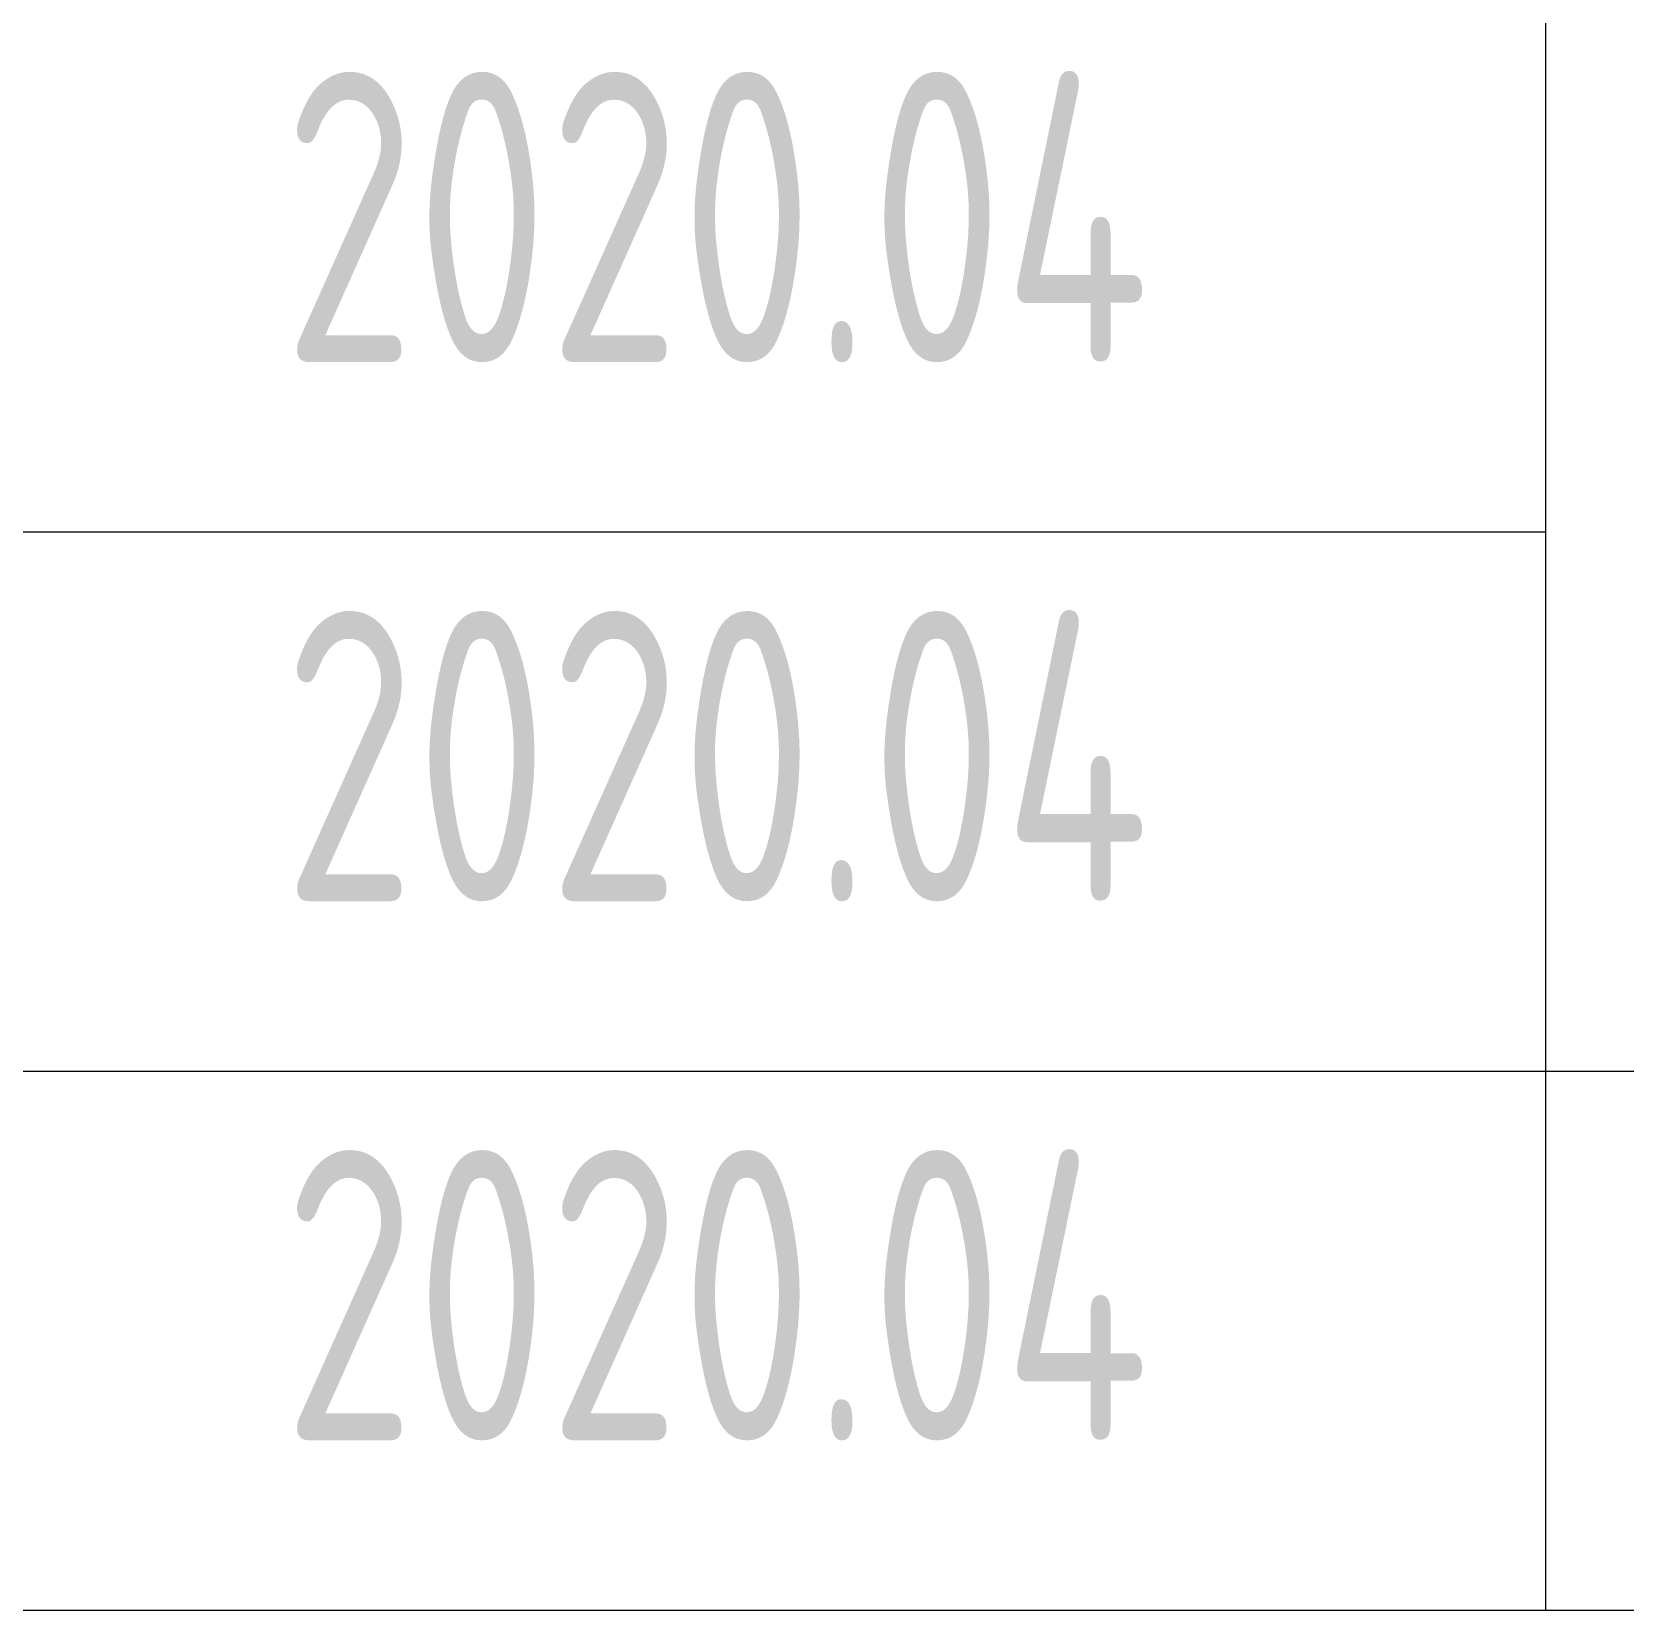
# Model space of a CAD drawing. Extents: x 9731685 to 18866768, y -962146 to 194094.
# Drawn here: x 9821131 to 9823052, y -202706 to -200803 of the extents above; entities that cross this region are included whole.
import ezdxf
from ezdxf.enums import TextEntityAlignment as Align

# ---------------------------------------------------------------- set-up
doc = ezdxf.new("R2010")
doc.units = 0
doc.header["$LTSCALE"] = 1000
doc.layers.get('0').update_dxf_attribs({"linetype": 'CONTINUOUS'})
doc.styles.add('TSSD_Rein', font='Tssdeng.shx', dxfattribs={"width": 0.7, "bigfont": 'hztxt.shx'})

msp = doc.modelspace()

# ---------------------------------------------------------------- linework, layer by layer
for p, q in [((9822956.8, -202706.3), (9822956.8, -199456.3)), ((9817456.8, -201406.3), (9822956.8, -201406.3)), ((9817456.8, -202056.3), (9822956.8, -202056.3)), ((9822956.8, -202056.3), (9835456.8, -202056.3)), ((9817456.8, -202706.3), (9835456.8, -202706.3))]:
    msp.add_line(p, q)

# ---------------------------------------------------------------- texts
at = {"style": 'TSSD_Rein', "width": 0.7}
for p in [(9821956.1, -201026), (9821956.1, -201676), (9821956.1, -202326)]:
    msp.add_attdef('2020.04', text='200320-02-040', height=350, dxfattribs=at).set_placement(p, align=Align.MIDDLE)

doc.saveas('drawing.dxf')
